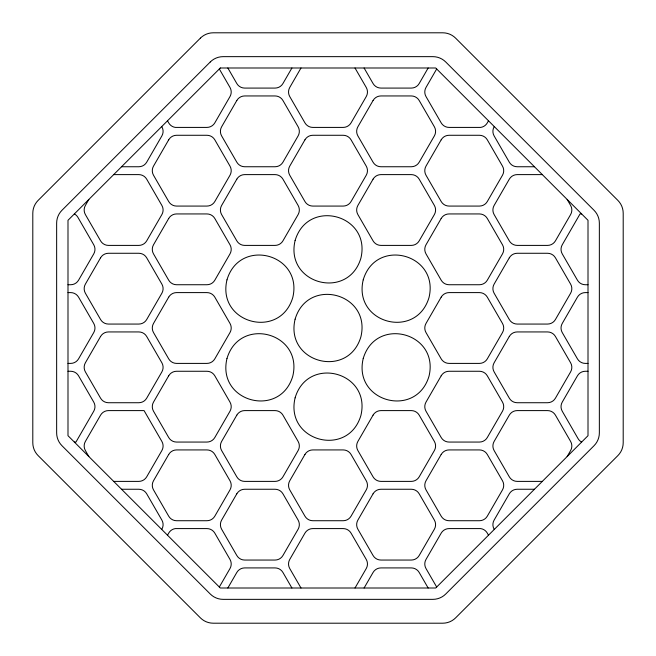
<?xml version="1.0" encoding="UTF-8"?>
<svg xmlns="http://www.w3.org/2000/svg" width="656" height="656" viewBox="0 0 656 656"><rect width="100%" height="100%" fill="white"/><g stroke="black" fill="none" stroke-linecap="round" stroke-linejoin="round"><path stroke-width="0.98" d="M88.855 199.449L85.378 205.467A9.086 9.086 0 0 0 85.378 214.553L100.573 240.867A9.086 9.086 0 0 0 108.437 245.401L138.826 245.401A9.086 9.086 0 0 0 146.69 240.867L161.884 214.553A9.086 9.086 0 0 0 161.884 205.467L146.69 179.154A9.086 9.086 0 0 0 138.826 174.611L113.693 174.611M291.912 67.994L282.933 83.542A9.086 9.086 0 0 1 275.069 88.084L244.688 88.084A9.086 9.086 0 0 1 236.816 83.542L227.845 67.994M300.989 67.994L289.747 87.469A9.086 9.086 0 0 0 289.747 96.555L304.942 122.869A9.086 9.086 0 0 0 312.805 127.412L343.195 127.412A9.086 9.086 0 0 0 351.058 122.869L366.253 96.555A9.086 9.086 0 0 0 366.253 87.469L355.011 67.994M161.745 529.441L161.884 529.195A9.086 9.086 0 0 0 161.884 520.11L146.69 493.796A9.086 9.086 0 0 0 138.826 489.253L121.557 489.253M428.155 67.994L419.184 83.542A9.086 9.086 0 0 1 411.312 88.084L380.931 88.084A9.086 9.086 0 0 1 373.067 83.542L364.088 67.994M167.501 535.198L168.748 533.041A9.086 9.086 0 0 1 175.341 528.588L206.943 528.588A9.086 9.086 0 0 1 214.815 533.131L230.002 559.445A9.086 9.086 0 0 1 230.002 568.531L219.325 587.022M436.675 68.978L425.998 87.469A9.086 9.086 0 0 0 425.998 96.555L441.185 122.869A9.086 9.086 0 0 0 449.057 127.412L480.659 127.412A9.086 9.086 0 0 0 487.252 122.959L488.499 120.802M227.845 588.006L236.816 572.458A9.086 9.086 0 0 1 244.688 567.916L275.069 567.916A9.086 9.086 0 0 1 282.933 572.458L291.912 588.006M494.255 126.559L494.116 126.805A9.086 9.086 0 0 0 494.116 135.89L509.31 162.204A9.086 9.086 0 0 0 517.174 166.747L534.443 166.747M355.011 588.006L366.253 568.531A9.086 9.086 0 0 0 366.253 559.445L351.058 533.131A9.086 9.086 0 0 0 343.195 528.588L312.805 528.588A9.086 9.086 0 0 0 304.942 533.131L289.747 559.445A9.086 9.086 0 0 0 289.747 568.531L300.989 588.006M364.088 588.006L373.067 572.458A9.086 9.086 0 0 1 380.931 567.916L411.312 567.916A9.086 9.086 0 0 1 419.184 572.458L428.155 588.006M567.145 456.551L570.622 450.533A9.086 9.086 0 0 0 570.622 441.447L555.427 415.133A9.086 9.086 0 0 0 547.563 410.599L517.174 410.599A9.086 9.086 0 0 0 509.31 415.133L494.116 441.447A9.086 9.086 0 0 0 494.116 450.533L509.31 476.846A9.086 9.086 0 0 0 517.174 481.389L542.307 481.389M121.557 166.747L138.826 166.747A9.086 9.086 0 0 0 146.69 162.204L161.884 135.89A9.086 9.086 0 0 0 161.884 126.805L161.745 126.559M542.307 174.611L517.174 174.611A9.086 9.086 0 0 0 509.31 179.154L494.116 205.467A9.086 9.086 0 0 0 494.116 214.553L509.31 240.867A9.086 9.086 0 0 0 517.174 245.401L547.563 245.401A9.086 9.086 0 0 0 555.427 240.867L570.622 214.553A9.086 9.086 0 0 0 570.622 205.467L567.145 199.449M581.642 213.938L580.052 213.938L562.241 244.795A9.086 9.086 0 0 0 562.241 253.88L577.436 280.194A9.086 9.086 0 0 0 585.3 284.737L588.006 284.737M67.994 284.737L70.7 284.737A9.086 9.086 0 0 0 78.564 280.194L93.759 253.88A9.086 9.086 0 0 0 93.759 244.795L77.949 217.415A9.086 9.086 0 0 0 74.358 213.938M67.994 292.601L70.7 292.601A9.086 9.086 0 0 1 78.564 297.143L93.759 323.457A9.086 9.086 0 0 1 93.759 332.543L78.564 358.857A9.086 9.086 0 0 1 70.7 363.399L67.994 363.399M588.006 292.601L585.3 292.601A9.086 9.086 0 0 0 577.436 297.143L562.241 323.457A9.086 9.086 0 0 0 562.241 332.543L577.436 358.857A9.086 9.086 0 0 0 585.3 363.399L588.006 363.399M67.994 371.263L70.7 371.263A9.086 9.086 0 0 1 78.564 375.806L93.759 402.12A9.086 9.086 0 0 1 93.759 411.205L75.948 442.062L74.358 442.062M588.006 371.263L585.3 371.263A9.086 9.086 0 0 0 577.436 375.806L562.241 402.12A9.086 9.086 0 0 0 562.241 411.205L578.051 438.585A9.086 9.086 0 0 0 581.642 442.062M113.693 481.389L138.826 481.389A9.086 9.086 0 0 0 146.69 476.846L161.884 450.533A9.086 9.086 0 0 0 161.884 441.447L144.066 410.599L108.437 410.599A9.086 9.086 0 0 0 100.573 415.133L85.378 441.447A9.086 9.086 0 0 0 85.378 450.533L88.855 456.551M534.443 489.253L517.174 489.253A9.086 9.086 0 0 0 509.31 493.796L494.116 520.11A9.086 9.086 0 0 0 494.116 529.195L494.255 529.441M219.325 68.978L230.002 87.469A9.086 9.086 0 0 1 230.002 96.555L214.815 122.869A9.086 9.086 0 0 1 206.943 127.412L175.341 127.412A9.086 9.086 0 0 1 168.748 122.959L167.501 120.802M488.499 535.198L487.252 533.041A9.086 9.086 0 0 0 480.659 528.588L449.057 528.588A9.086 9.086 0 0 0 441.185 533.131L425.998 559.445A9.086 9.086 0 0 0 425.998 568.531L436.675 587.022M226.976 279.85C216.578 323.318 280.046 340.325 292.781 297.488C303.179 254.02 239.702 237.013 226.976 279.85M226.976 358.512C216.578 401.98 280.046 418.987 292.781 376.15C303.179 332.682 239.702 315.675 226.976 358.512M295.102 240.522C284.704 283.982 348.172 300.989 360.898 258.152C371.296 214.692 307.828 197.686 295.102 240.522M295.102 319.185C284.704 362.645 348.172 379.652 360.898 336.815C371.296 293.355 307.828 276.348 295.102 319.185M295.102 397.848C284.704 441.308 348.172 458.314 360.898 415.478C371.296 372.018 307.828 355.011 295.102 397.848M363.219 279.85C352.821 323.318 416.298 340.325 429.024 297.488C439.422 254.02 375.954 237.013 363.219 279.85M363.219 358.512C352.821 401.98 416.298 418.987 429.024 376.15C439.422 332.682 375.954 315.675 363.219 358.512M100.573 257.816L85.378 284.13A9.086 9.086 0 0 0 85.378 293.207L100.573 319.529A9.086 9.086 0 0 0 108.437 324.064L138.826 324.064A9.086 9.086 0 0 0 146.69 319.529L161.884 293.207A9.086 9.086 0 0 0 161.884 284.13L146.69 257.816A9.086 9.086 0 0 0 138.826 253.273L108.437 253.273A9.086 9.086 0 0 0 100.573 257.816M168.699 139.818L153.504 166.132A9.086 9.086 0 0 0 153.504 175.218L168.699 201.531A9.086 9.086 0 0 0 176.562 206.074L206.943 206.074A9.086 9.086 0 0 0 214.815 201.531L230.002 175.218A9.086 9.086 0 0 0 230.002 166.132L214.815 139.818A9.086 9.086 0 0 0 206.943 135.275L176.562 135.275A9.086 9.086 0 0 0 168.699 139.818M100.573 336.471L85.378 362.793A9.086 9.086 0 0 0 85.378 371.87L100.573 398.184A9.086 9.086 0 0 0 108.437 402.727L138.826 402.727A9.086 9.086 0 0 0 146.69 398.184L161.884 371.87A9.086 9.086 0 0 0 161.884 362.793L146.69 336.471A9.086 9.086 0 0 0 138.826 331.936L108.437 331.936A9.086 9.086 0 0 0 100.573 336.471M168.699 218.481L153.504 244.795A9.086 9.086 0 0 0 153.504 253.88L168.699 280.194A9.086 9.086 0 0 0 176.562 284.737L206.943 284.737A9.086 9.086 0 0 0 214.815 280.194L230.002 253.88A9.086 9.086 0 0 0 230.002 244.795L214.815 218.481A9.086 9.086 0 0 0 206.943 213.938L176.562 213.938A9.086 9.086 0 0 0 168.699 218.481M236.816 100.491L221.621 126.805A9.086 9.086 0 0 0 221.621 135.89L236.816 162.204A9.086 9.086 0 0 0 244.688 166.747L275.069 166.747A9.086 9.086 0 0 0 282.933 162.204L298.127 135.89A9.086 9.086 0 0 0 298.127 126.805L282.933 100.491A9.086 9.086 0 0 0 275.069 95.948L244.688 95.948A9.086 9.086 0 0 0 236.816 100.491M168.699 297.143L153.504 323.457A9.086 9.086 0 0 0 153.504 332.543L168.699 358.857A9.086 9.086 0 0 0 176.562 363.399L206.943 363.399A9.086 9.086 0 0 0 214.815 358.857L230.002 332.543A9.086 9.086 0 0 0 230.002 323.457L214.815 297.143A9.086 9.086 0 0 0 206.943 292.601L176.562 292.601A9.086 9.086 0 0 0 168.699 297.143M236.816 179.154L221.621 205.467A9.086 9.086 0 0 0 221.621 214.553L236.816 240.867A9.086 9.086 0 0 0 244.688 245.401L275.069 245.401A9.086 9.086 0 0 0 282.933 240.867L298.127 214.553A9.086 9.086 0 0 0 298.127 205.467L282.933 179.154A9.086 9.086 0 0 0 275.069 174.611L244.688 174.611A9.086 9.086 0 0 0 236.816 179.154M168.699 375.806L153.504 402.12A9.086 9.086 0 0 0 153.504 411.205L168.699 437.519A9.086 9.086 0 0 0 176.562 442.062L206.943 442.062A9.086 9.086 0 0 0 214.815 437.519L230.002 411.205A9.086 9.086 0 0 0 230.002 402.12L214.815 375.806A9.086 9.086 0 0 0 206.943 371.263L176.562 371.263A9.086 9.086 0 0 0 168.699 375.806M304.942 139.818L289.747 166.132A9.086 9.086 0 0 0 289.747 175.218L304.942 201.531A9.086 9.086 0 0 0 312.805 206.074L343.195 206.074A9.086 9.086 0 0 0 351.058 201.531L366.253 175.218A9.086 9.086 0 0 0 366.253 166.132L351.058 139.818A9.086 9.086 0 0 0 343.195 135.275L312.805 135.275A9.086 9.086 0 0 0 304.942 139.818M168.699 454.469L153.504 480.782A9.086 9.086 0 0 0 153.504 489.868L168.699 516.182A9.086 9.086 0 0 0 176.562 520.725L206.943 520.725A9.086 9.086 0 0 0 214.815 516.182L230.002 489.868A9.086 9.086 0 0 0 230.002 480.782L214.815 454.469A9.086 9.086 0 0 0 206.943 449.926L176.562 449.926A9.086 9.086 0 0 0 168.699 454.469M373.067 100.491L357.873 126.805A9.086 9.086 0 0 0 357.873 135.89L373.067 162.204A9.086 9.086 0 0 0 380.931 166.747L411.312 166.747A9.086 9.086 0 0 0 419.184 162.204L434.379 135.89A9.086 9.086 0 0 0 434.379 126.805L419.184 100.491A9.086 9.086 0 0 0 411.312 95.948L380.931 95.948A9.086 9.086 0 0 0 373.067 100.491M236.816 415.133L221.621 441.447A9.086 9.086 0 0 0 221.621 450.533L236.816 476.846A9.086 9.086 0 0 0 244.688 481.389L275.069 481.389A9.086 9.086 0 0 0 282.933 476.846L298.127 450.533A9.086 9.086 0 0 0 298.127 441.447L282.933 415.133A9.086 9.086 0 0 0 275.069 410.599L244.688 410.599A9.086 9.086 0 0 0 236.816 415.133M373.067 179.154L357.873 205.467A9.086 9.086 0 0 0 357.873 214.553L373.067 240.867A9.086 9.086 0 0 0 380.931 245.401L411.312 245.401A9.086 9.086 0 0 0 419.184 240.867L434.379 214.553A9.086 9.086 0 0 0 434.379 205.467L419.184 179.154A9.086 9.086 0 0 0 411.312 174.611L380.931 174.611A9.086 9.086 0 0 0 373.067 179.154M236.816 493.796L221.621 520.11A9.086 9.086 0 0 0 221.621 529.195L236.816 555.509A9.086 9.086 0 0 0 244.688 560.052L275.069 560.052A9.086 9.086 0 0 0 282.933 555.509L298.127 529.195A9.086 9.086 0 0 0 298.127 520.11L282.933 493.796A9.086 9.086 0 0 0 275.069 489.253L244.688 489.253A9.086 9.086 0 0 0 236.816 493.796M441.185 139.818L425.998 166.132A9.086 9.086 0 0 0 425.998 175.218L441.185 201.531A9.086 9.086 0 0 0 449.057 206.074L479.438 206.074A9.086 9.086 0 0 0 487.301 201.531L502.496 175.218A9.086 9.086 0 0 0 502.496 166.132L487.301 139.818A9.086 9.086 0 0 0 479.438 135.275L449.057 135.275A9.086 9.086 0 0 0 441.185 139.818M304.942 454.469L289.747 480.782A9.086 9.086 0 0 0 289.747 489.868L304.942 516.182A9.086 9.086 0 0 0 312.805 520.725L343.195 520.725A9.086 9.086 0 0 0 351.058 516.182L366.253 489.868A9.086 9.086 0 0 0 366.253 480.782L351.058 454.469A9.086 9.086 0 0 0 343.195 449.926L312.805 449.926A9.086 9.086 0 0 0 304.942 454.469M441.185 218.481L425.998 244.795A9.086 9.086 0 0 0 425.998 253.88L441.185 280.194A9.086 9.086 0 0 0 449.057 284.737L479.438 284.737A9.086 9.086 0 0 0 487.301 280.194L502.496 253.88A9.086 9.086 0 0 0 502.496 244.795L487.301 218.481A9.086 9.086 0 0 0 479.438 213.938L449.057 213.938A9.086 9.086 0 0 0 441.185 218.481M373.067 415.133L357.873 441.447A9.086 9.086 0 0 0 357.873 450.533L373.067 476.846A9.086 9.086 0 0 0 380.931 481.389L411.312 481.389A9.086 9.086 0 0 0 419.184 476.846L434.379 450.533A9.086 9.086 0 0 0 434.379 441.447L419.184 415.133A9.086 9.086 0 0 0 411.312 410.599L380.931 410.599A9.086 9.086 0 0 0 373.067 415.133M441.185 297.143L425.998 323.457A9.086 9.086 0 0 0 425.998 332.543L441.185 358.857A9.086 9.086 0 0 0 449.057 363.399L479.438 363.399A9.086 9.086 0 0 0 487.301 358.857L502.496 332.543A9.086 9.086 0 0 0 502.496 323.457L487.301 297.143A9.086 9.086 0 0 0 479.438 292.601L449.057 292.601A9.086 9.086 0 0 0 441.185 297.143M373.067 493.796L357.873 520.11A9.086 9.086 0 0 0 357.873 529.195L373.067 555.509A9.086 9.086 0 0 0 380.931 560.052L411.312 560.052A9.086 9.086 0 0 0 419.184 555.509L434.379 529.195A9.086 9.086 0 0 0 434.379 520.11L419.184 493.796A9.086 9.086 0 0 0 411.312 489.253L380.931 489.253A9.086 9.086 0 0 0 373.067 493.796M441.185 375.806L425.998 402.12A9.086 9.086 0 0 0 425.998 411.205L441.185 437.519A9.086 9.086 0 0 0 449.057 442.062L479.438 442.062A9.086 9.086 0 0 0 487.301 437.519L502.496 411.205A9.086 9.086 0 0 0 502.496 402.12L487.301 375.806A9.086 9.086 0 0 0 479.438 371.263L449.057 371.263A9.086 9.086 0 0 0 441.185 375.806M509.31 257.816L494.116 284.13A9.086 9.086 0 0 0 494.116 293.207L509.31 319.529A9.086 9.086 0 0 0 517.174 324.064L547.563 324.064A9.086 9.086 0 0 0 555.427 319.529L570.622 293.207A9.086 9.086 0 0 0 570.622 284.13L555.427 257.816A9.086 9.086 0 0 0 547.563 253.273L517.174 253.273A9.086 9.086 0 0 0 509.31 257.816M441.185 454.469L425.998 480.782A9.086 9.086 0 0 0 425.998 489.868L441.185 516.182A9.086 9.086 0 0 0 449.057 520.725L479.438 520.725A9.086 9.086 0 0 0 487.301 516.182L502.496 489.868A9.086 9.086 0 0 0 502.496 480.782L487.301 454.469A9.086 9.086 0 0 0 479.438 449.926L449.057 449.926A9.086 9.086 0 0 0 441.185 454.469M509.31 336.471L494.116 362.793A9.086 9.086 0 0 0 494.116 371.87L509.31 398.184A9.086 9.086 0 0 0 517.174 402.727L547.563 402.727A9.086 9.086 0 0 0 555.427 398.184L570.622 371.87A9.086 9.086 0 0 0 570.622 362.793L555.427 336.471A9.086 9.086 0 0 0 547.563 331.936L517.174 331.936A9.086 9.086 0 0 0 509.31 336.471M200.4 38.122L38.122 200.4A18.163 18.163 0 0 0 32.8 213.249L32.8 442.751A18.163 18.163 0 0 0 38.122 455.6L200.4 617.878A18.163 18.163 0 0 0 213.249 623.2L442.751 623.2A18.163 18.163 0 0 0 455.6 617.878L617.878 455.6A18.163 18.163 0 0 0 623.2 442.751L623.2 213.249A18.163 18.163 0 0 0 617.878 200.4L455.6 38.122A18.163 18.163 0 0 0 442.751 32.8L213.249 32.8A18.163 18.163 0 0 0 200.4 38.122M210.281 61.967L61.967 210.281A18.163 18.163 0 0 0 56.646 223.122L56.646 432.878A18.163 18.163 0 0 0 61.967 445.719L210.281 594.033A18.163 18.163 0 0 0 223.122 599.354L432.878 599.354A18.163 18.163 0 0 0 445.719 594.033L594.033 445.719A18.163 18.163 0 0 0 599.354 432.878L599.354 223.122A18.163 18.163 0 0 0 594.033 210.281L445.719 61.967A18.163 18.163 0 0 0 432.878 56.646L223.122 56.646A18.163 18.163 0 0 0 210.281 61.967M220.301 67.994L67.994 220.301L67.994 435.699L220.301 588.006L435.699 588.006L588.006 435.699L588.006 220.301L435.699 67.994L220.301 67.994"/></g></svg>
